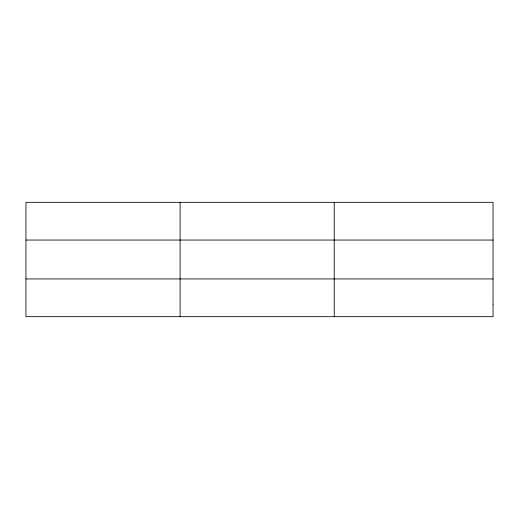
<?xml version="1.0" encoding="UTF-8"?>
<svg xmlns="http://www.w3.org/2000/svg" width="519" height="519" viewBox="0 0 519 519"><rect width="100%" height="100%" fill="white"/><g stroke="black" fill="none" stroke-linecap="round" stroke-linejoin="round"><path stroke-width="0.78" d="M180.093 202.319L180.093 316.681M334.236 202.319L334.236 316.681M25.95 240.057L493.05 240.057M25.95 278.943L493.05 278.943M493.05 304.102L493.05 316.681L25.95 316.681L25.95 202.319L493.05 202.319L493.05 304.102"/></g></svg>
